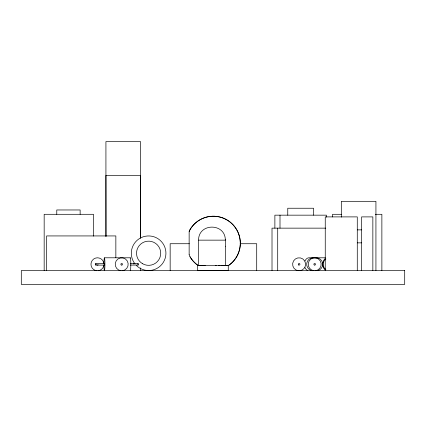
<?xml version="1.0" encoding="UTF-8"?>
<svg xmlns="http://www.w3.org/2000/svg" width="426" height="426" viewBox="0 0 426 426"><rect width="100%" height="100%" fill="white"/><g stroke="black" fill="none" stroke-linecap="round" stroke-linejoin="round"><path stroke-width="0.64" d="M198.575 240.147C198.394 222.782 225.498 222.782 225.322 240.147L198.575 240.147L198.575 265.558L200.364 265.595M138.061 263.497L138.061 265.073M95.791 263.465L95.791 265.1L104.423 265.1L104.487 264.285L104.423 263.465L95.791 263.465L95.791 265.1M104.423 263.465L104.423 265.1M189.144 231.749L189.975 229.742A26.971 26.971 0 0 1 231.717 223.49A26.971 26.971 0 0 1 228.448 265.568M223.533 265.595L225.322 265.558M221.408 265.606L228.267 265.558L228.267 270.414L197.568 270.451L197.568 265.52L198.063 265.515M199.027 265.542L201.961 265.51M197.568 270.377L198.063 270.372M218.634 265.616L223.528 265.616M215.412 265.627L220.173 265.632M341.748 214.299L332.541 214.299L332.541 216.946M375.295 214.299L381.872 214.299L381.872 270.553M325.794 228.144L272.012 228.144L272.012 270.553M357.276 229.875L361.599 229.875M357.276 242.857L361.599 242.857M189.32 243.725L170.16 243.725L170.16 270.553M240.189 243.725L256.708 243.725L256.708 270.553M104.423 257.794L130.308 257.794M325.368 257.794L308.972 257.794A6.491 4.59 -90 0 0 305 261.037M130.292 263.497L138.093 263.497L138.136 264.493L138.093 265.073L130.292 265.073M216.27 265.643L200.635 265.616M224.869 265.574L227.713 265.579M205.263 265.616L197.568 265.595M221.935 265.51L228.267 265.558M223.533 265.52L224.869 265.542M189.144 254.663L189.975 256.713A26.971 26.971 0 0 0 198.223 265.568M225.636 246.212L225.689 265.371M140.601 237.681L140.591 175.352L105.925 175.352L105.983 236.35M375.929 270.553L375.929 201.317L341.311 201.317L341.311 217.143M372.851 270.553L372.851 216.893L361.599 216.893L361.599 270.553M357.276 270.553L357.276 216.893L325.251 216.893L325.251 270.553M326.454 217.111L326.454 215.162L274.877 215.162L274.877 228.144M313.568 215.162L313.568 208.239L287.763 208.239L287.763 215.162M280.004 215.162L280.004 228.144M277.709 228.144L277.709 270.553M225.636 239.423L225.636 246.249M189.144 254.705L189.144 231.707L189.975 229.699A26.971 26.971 0 0 1 231.717 223.448A26.971 26.971 0 0 1 228.448 265.526M140.548 238.342L140.548 141.597L105.925 141.597L105.925 236.35M140.548 267.938L140.548 270.553M133.812 263.497L133.812 264.072M115.851 257.725L115.851 235.935L46.615 235.935L46.615 270.553M93.496 236.137L93.496 214.299L44.166 214.299L44.166 270.553M80.141 214.299L80.141 209.97L56.775 209.97L56.775 214.299M130.18 258.012A6.491 0.501 -90 0 1 130.809 264.285A6.491 0.501 -90 0 1 130.18 270.553M298.551 270.75A6.491 6.491 0 0 1 293.589 260.877A6.491 6.491 0 0 1 304.638 260.877A6.491 6.491 0 0 1 299.68 270.75M307.785 270.553A6.491 4.59 -90 0 1 305 267.528M325.038 269.903A6.491 4.59 -90 0 1 325.038 258.662M314.127 270.75A6.491 6.491 0 0 1 309.169 260.877A6.491 6.491 0 0 1 320.219 260.877A6.491 6.491 0 0 1 315.256 270.75M98.166 264.69A0.815 0.815 0 0 1 96.755 264.69M98.023 270.75A6.491 6.491 0 0 0 103.928 264.85A6.491 0.501 -90 0 0 104.684 269.807A6.491 0.501 -90 0 0 104.684 258.758A6.491 0.501 -90 0 0 103.928 263.721A6.491 6.491 0 0 0 97.272 257.794A6.491 6.491 0 0 0 90.972 264.093A6.491 6.491 0 0 0 96.899 270.75M315.133 257.89A6.491 6.443 -90 0 1 322.541 262.879A6.491 6.443 -90 0 1 317.918 270.553M312.572 270.75A6.491 6.443 -90 0 1 306.741 263.438A6.491 6.443 -90 0 1 314.255 257.89M121.128 270.75A6.491 6.491 0 0 1 116.17 260.877A6.491 6.491 0 0 1 127.22 260.877A6.491 6.491 0 0 1 122.257 270.75M325.869 269.599A6.491 6.449 -90 0 1 325.869 258.965M198.223 265.526A26.971 26.971 0 0 1 189.975 256.67M135.09 264.04A17.312 17.312 0 0 1 145.404 236.238A17.312 17.312 0 0 1 165.16 258.348A17.312 17.312 0 0 1 136.384 265.483M404.7 270.553L21.3 270.553L21.3 284.403L404.7 284.403L404.7 270.553M298.706 264.993A0.815 0.815 0 0 0 299.931 264.285A0.815 0.815 0 0 0 298.706 263.577A0.815 0.815 0 0 0 298.706 264.993M314.281 264.993A0.815 0.815 0 0 0 315.506 264.285A0.815 0.815 0 0 0 314.281 263.577A0.815 0.815 0 0 0 314.281 264.993M121.288 264.993A0.815 0.815 0 0 0 122.512 264.285A0.815 0.815 0 0 0 121.288 263.577A0.815 0.815 0 0 0 121.288 264.993M142.577 263.721A12.093 12.093 0 0 0 160.719 253.246A12.093 12.093 0 0 0 142.577 242.772A12.093 12.093 0 0 0 142.577 263.721"/></g></svg>
